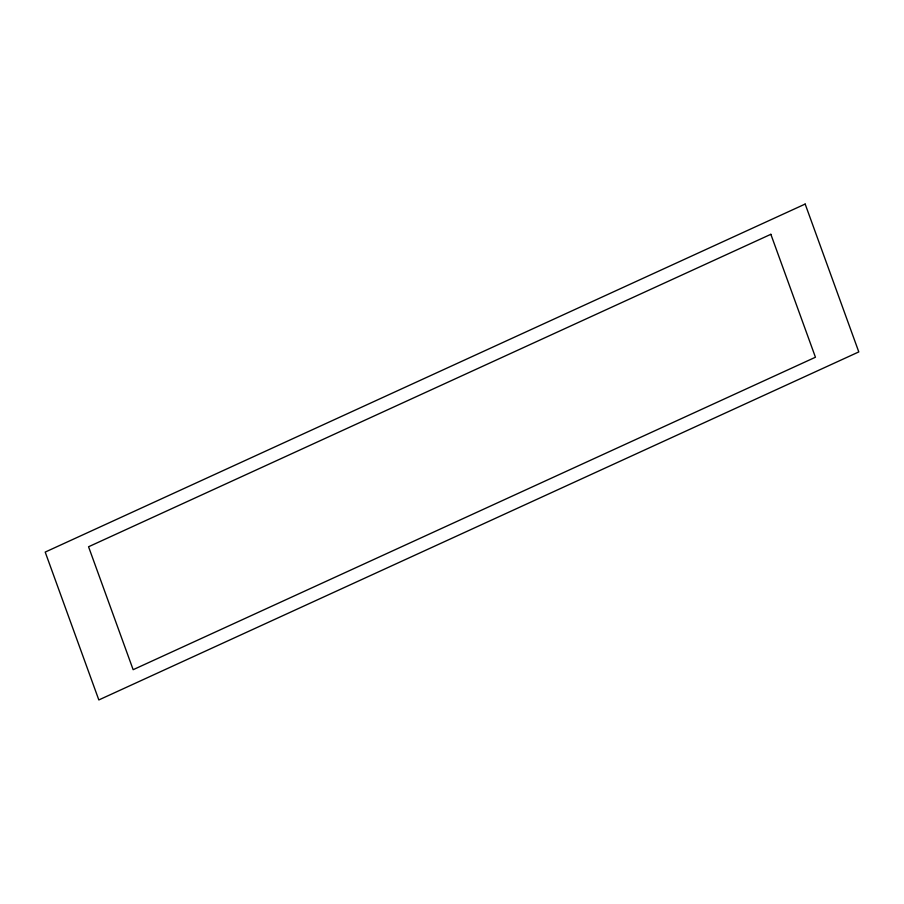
<?xml version="1.0" encoding="UTF-8"?>
<svg xmlns="http://www.w3.org/2000/svg" width="904" height="904" viewBox="0 0 904 904"><rect width="100%" height="100%" fill="white"/><g stroke="black" fill="none" stroke-linecap="round" stroke-linejoin="round"><path stroke-width="1.36" d="M805.17 204.055L45.2 552.084L98.83 699.945L858.8 351.916L805.17 204.055M770.852 234.305L88.558 546.762L133.148 669.694L815.442 357.238L770.852 234.305"/></g></svg>
